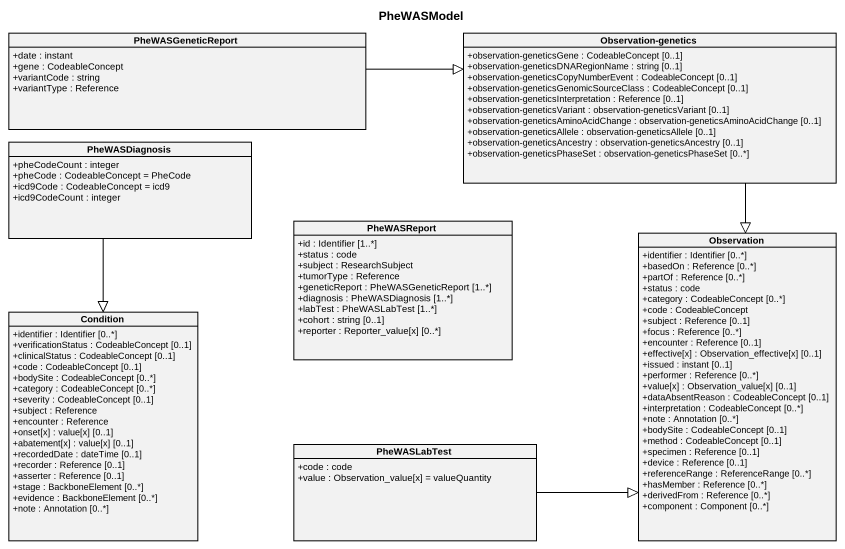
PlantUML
@startuml
title PheWASModel
hide circle
hide empty members
skinparam classAttributeIconSize 0
class PheWASGeneticReport {
  +date : instant
  +gene : CodeableConcept
  +variantCode : string
  +variantType : Reference
}
class "Observation-genetics" as Observation_genetics {
  +observation-geneticsGene : CodeableConcept [0..1]
  +observation-geneticsDNARegionName : string [0..1]
  +observation-geneticsCopyNumberEvent : CodeableConcept [0..1]
  +observation-geneticsGenomicSourceClass : CodeableConcept [0..1]
  +observation-geneticsInterpretation : Reference [0..1]
  +observation-geneticsVariant : observation-geneticsVariant [0..1]
  +observation-geneticsAminoAcidChange : observation-geneticsAminoAcidChange [0..1]
  +observation-geneticsAllele : observation-geneticsAllele [0..1]
  +observation-geneticsAncestry : observation-geneticsAncestry [0..1]
  +observation-geneticsPhaseSet : observation-geneticsPhaseSet [0..*]
}
class PheWASDiagnosis {
  +pheCodeCount : integer
  +pheCode : CodeableConcept = PheCode
  +icd9Code : CodeableConcept = icd9
  +icd9CodeCount : integer
}
class PheWASReport {
  +id : Identifier [1..*]
  +status : code
  +subject : ResearchSubject
  +tumorType : Reference
  +geneticReport : PheWASGeneticReport [1..*]
  +diagnosis : PheWASDiagnosis [1..*]
  +labTest : PheWASLabTest [1..*]
  +cohort : string [0..1]
  +reporter : Reporter_value[x] [0..*]
}
class Observation {
  +identifier : Identifier [0..*]
  +basedOn : Reference [0..*]
  +partOf : Reference [0..*]
  +status : code
  +category : CodeableConcept [0..*]
  +code : CodeableConcept
  +subject : Reference [0..1]
  +focus : Reference [0..*]
  +encounter : Reference [0..1]
  +effective[x] : Observation_effective[x] [0..1]
  +issued : instant [0..1]
  +performer : Reference [0..*]
  +value[x] : Observation_value[x] [0..1]
  +dataAbsentReason : CodeableConcept [0..1]
  +interpretation : CodeableConcept [0..*]
  +note : Annotation [0..*]
  +bodySite : CodeableConcept [0..1]
  +method : CodeableConcept [0..1]
  +specimen : Reference [0..1]
  +device : Reference [0..1]
  +referenceRange : ReferenceRange [0..*]
  +hasMember : Reference [0..*]
  +derivedFrom : Reference [0..*]
  +component : Component [0..*]
}
class Condition {
  +identifier : Identifier [0..*]
  +verificationStatus : CodeableConcept [0..1]
  +clinicalStatus : CodeableConcept [0..1]
  +code : CodeableConcept [0..1]
  +bodySite : CodeableConcept [0..*]
  +category : CodeableConcept [0..*]
  +severity : CodeableConcept [0..1]
  +subject : Reference
  +encounter : Reference
  +onset[x] : value[x] [0..1]
  +abatement[x] : value[x] [0..1]
  +recordedDate : dateTime [0..1]
  +recorder : Reference [0..1]
  +asserter : Reference [0..1]
  +stage : BackboneElement [0..*]
  +evidence : BackboneElement [0..*]
  +note : Annotation [0..*]
}
class PheWASLabTest {
  +code : code
  +value : Observation_value[x] = valueQuantity
}
PheWASGeneticReport -right-|> Observation_genetics
Observation_genetics --|> Observation
PheWASDiagnosis --|> Condition
PheWASLabTest -right-|> Observation
@enduml
